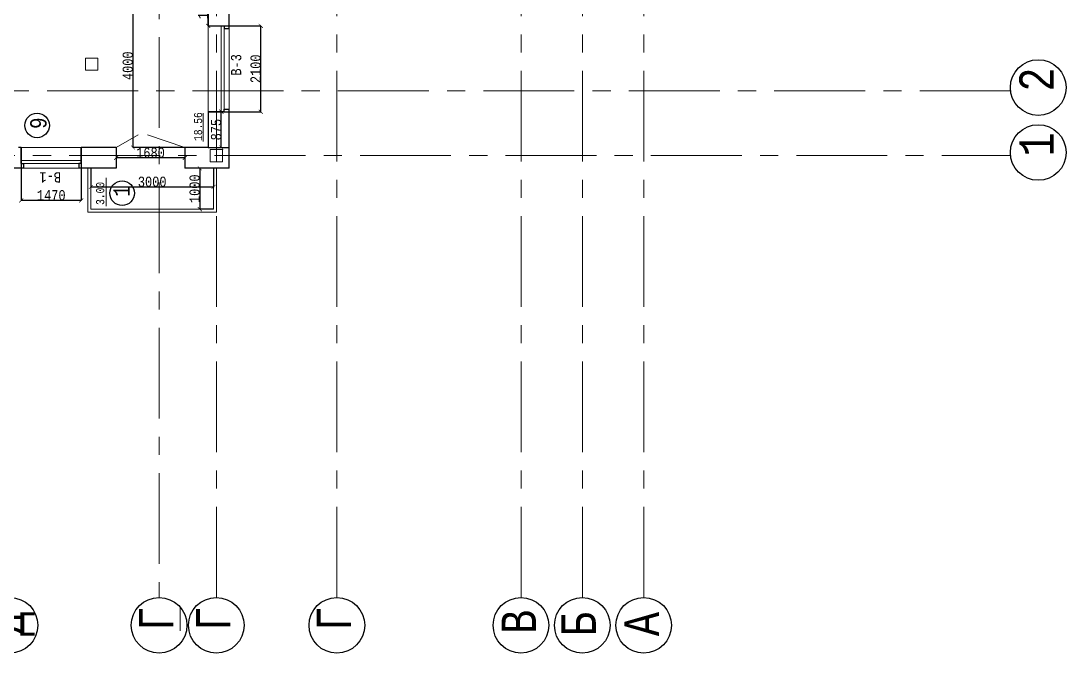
# Model space of a CAD drawing. Header units: millimetres. Extents: x -689206 to 4969298, y -1019800 to 703299.
# Drawn here: x -394218 to -368661, y -467068 to -451595 of the extents above; entities that cross this region are included whole.
import ezdxf

# ---------------------------------------------------------------- set-up
doc = ezdxf.new("R2010")
doc.units = ezdxf.units.MM
doc.linetypes.add('осеваяX2', pattern=[101.6, 63.5, -12.7, 12.7, -12.7])
for name, color, linetype, lineweight in [('б', 231, 'Continuous', 30), ('БАЛКОН', 7, 'Continuous', 20), ('ОКНА', 250, 'Continuous', 20), ('ПЕРЕГОРОДКИ', 252, 'Continuous', 9), ('РАЗМЕРЫ', 7, 'Continuous', 9), ('стены', 7, 'Continuous', 20)]:
    doc.layers.add(name, color=color, linetype=linetype, lineweight=lineweight)
doc.layers.add('сетка', color=104, linetype='Continuous')
doc.layers.add('четотам', color=7, linetype='Continuous')
doc.styles.add('Аннотативный', font='isocteur.ttf', dxfattribs={"width": 0.7, "height": 250})
doc.dimstyles.new('Аннотативный', dxfattribs={"dimscale": 0, "dimtxt": 250, "dimasz": 100, "dimexe": 1.25, "dimexo": 0.625, "dimtad": 1, "dimdec": 0, "dimtxsty": 'Аннотативный', "dimblk": 'ARCHTICK', "dimcen": 2.5, "dimadec": 0, "dimazin": 0, "dimtfac": 1, "dimtdec": 0, "dimtmove": 0, "dimatfit": 3, "dimfxl": 1, "dimarcsym": 0})

# ---------------------------------------------------------------- blocks, each defined once
blk = doc.blocks.new('_ArchTick')
at = {"color": 0, "linetype": 'ByBlock', "const_width": 0.15}
blk.add_lwpolyline([(-0.5, -0.5), (0.5, 0.5)], dxfattribs=at)
blk = doc.blocks.new('*D3822')
at = {"layer": 'Defpoints', "color": 0, "linetype": 'ByBlock', "lineweight": 30, "transparency": 16777216}
for p in [(-392508, -455203), (-389508, -455203), (-389508, -455659)]:
    blk.add_point(p, dxfattribs=at)
at = {"layer": 'б', "color": 0, "linetype": 'ByBlock', "lineweight": -2, "transparency": 16777216}
for p, q in [((-392508, -455204), (-392508, -455661)), ((-389508, -455204), (-389508, -455661)), ((-392508, -455659), (-389508, -455659))]:
    blk.add_line(p, q, dxfattribs=at)
at = {"layer": 'б', "color": 0, "linetype": 'ByBlock', "lineweight": -2, "transparency": 16777216, "xscale": 100, "yscale": 100, "zscale": 100, "rotation": 180}
blk.add_blockref('_ArchTick', (-392508, -455659), dxfattribs=at)
at = {"layer": 'б', "color": 0, "linetype": 'ByBlock', "lineweight": -2, "transparency": 16777216, "xscale": 100, "yscale": 100, "zscale": 100}
blk.add_blockref('_ArchTick', (-389508, -455659), dxfattribs=at)
at = {"layer": 'б', "color": 0, "linetype": 'ByBlock', "lineweight": 5, "transparency": 16777216, "insert": (-391008, -455534), "char_height": 250, "attachment_point": 5, "style": 'Аннотативный'}
blk.add_mtext('3000', dxfattribs=at)
blk = doc.blocks.new('*D3823')
at = {"layer": 'Defpoints', "color": 0, "linetype": 'ByBlock', "lineweight": 30, "transparency": 16777216}
for p in [(-389508, -455203), (-389843, -456203), (-389508, -456203)]:
    blk.add_point(p, dxfattribs=at)
at = {"layer": 'б', "color": 0, "linetype": 'ByBlock', "lineweight": -2, "transparency": 16777216}
for p, q in [((-389508, -455203), (-389845, -455203)), ((-389843, -455203), (-389843, -456203)), ((-389508, -456203), (-389845, -456203))]:
    blk.add_line(p, q, dxfattribs=at)
at = {"layer": 'б', "color": 0, "linetype": 'ByBlock', "lineweight": -2, "transparency": 16777216, "xscale": 100, "yscale": 100, "zscale": 100}
for p, rotation in [((-389843, -455203), 90), ((-389843, -456203), 270)]:
    blk.add_blockref('_ArchTick', p, dxfattribs=dict(at, rotation=rotation))
at = {"layer": 'б', "color": 0, "linetype": 'ByBlock', "lineweight": 5, "transparency": 16777216, "insert": (-389969, -455703), "char_height": 250, "attachment_point": 5, "rotation": 90, "style": 'Аннотативный'}
blk.add_mtext('1000', dxfattribs=at)
blk = doc.blocks.new('*D3818')
at = {"layer": 'Defpoints', "color": 0, "lineweight": 30, "transparency": 16777216}
for p in [(-394211, -454693), (-392741, -454693), (-394211, -455989)]:
    blk.add_point(p, dxfattribs=at)
at = {"layer": 'РАЗМЕРЫ', "color": 0, "lineweight": -2, "transparency": 16777216}
for p, q in [((-394211, -454694), (-394211, -455990)), ((-392741, -454694), (-392741, -455990)), ((-392741, -455989), (-394211, -455989))]:
    blk.add_line(p, q, dxfattribs=at)
at = {"layer": 'РАЗМЕРЫ', "color": 0, "lineweight": -2, "transparency": 16777216, "xscale": 100, "yscale": 100, "zscale": 100, "rotation": 180}
blk.add_blockref('_ArchTick', (-394211, -455989), dxfattribs=at)
at = {"layer": 'РАЗМЕРЫ', "color": 0, "lineweight": -2, "transparency": 16777216, "xscale": 100, "yscale": 100, "zscale": 100}
blk.add_blockref('_ArchTick', (-392741, -455989), dxfattribs=at)
at = {"layer": 'РАЗМЕРЫ', "color": 0, "lineweight": 5, "transparency": 16777216, "insert": (-393476, -455863), "char_height": 250, "attachment_point": 5, "style": 'Аннотативный'}
blk.add_mtext('1470', dxfattribs=at)
blk = doc.blocks.new('*D3885')
at = {"layer": 'Defpoints', "color": 0, "linetype": 'ByBlock', "lineweight": 30, "transparency": 16777216}
for p in [(-389638, -450693), (-391478, -454693), (-389638, -454693)]:
    blk.add_point(p, dxfattribs=at)
at = {"layer": 'ПЕРЕГОРОДКИ', "color": 0, "linetype": 'ByBlock', "lineweight": -2, "transparency": 16777216}
for p, q in [((-389639, -450693), (-391479, -450693)), ((-391478, -450693), (-391478, -454693)), ((-389639, -454693), (-391479, -454693))]:
    blk.add_line(p, q, dxfattribs=at)
at = {"layer": 'ПЕРЕГОРОДКИ', "color": 0, "linetype": 'ByBlock', "lineweight": -2, "transparency": 16777216, "xscale": 100, "yscale": 100, "zscale": 100}
for p, rotation in [((-391478, -450693), 90), ((-391478, -454693), 270)]:
    blk.add_blockref('_ArchTick', p, dxfattribs=dict(at, rotation=rotation))
at = {"layer": 'ПЕРЕГОРОДКИ', "color": 0, "linetype": 'ByBlock', "lineweight": 5, "transparency": 16777216, "insert": (-391604, -452693), "char_height": 250, "attachment_point": 5, "rotation": 90, "style": 'Аннотативный'}
blk.add_mtext('4000', dxfattribs=at)
blk = doc.blocks.new('*D3869')
at = {"layer": 'Defpoints', "color": 0, "linetype": 'ByBlock', "lineweight": 30, "transparency": 16777216}
for p in [(-389638, -451718), (-388352, -451718), (-389638, -453818)]:
    blk.add_point(p, dxfattribs=at)
at = {"layer": 'РАЗМЕРЫ', "color": 0, "linetype": 'ByBlock', "lineweight": -2, "transparency": 16777216}
for p, q in [((-389638, -451718), (-388351, -451718)), ((-388352, -453818), (-388352, -451718)), ((-389638, -453818), (-388351, -453818))]:
    blk.add_line(p, q, dxfattribs=at)
at = {"layer": 'РАЗМЕРЫ', "color": 0, "linetype": 'ByBlock', "lineweight": -2, "transparency": 16777216, "xscale": 100, "yscale": 100, "zscale": 100}
for p, rotation in [((-388352, -451718), 90), ((-388352, -453818), 270)]:
    blk.add_blockref('_ArchTick', p, dxfattribs=dict(at, rotation=rotation))
at = {"layer": 'РАЗМЕРЫ', "color": 0, "linetype": 'ByBlock', "lineweight": 5, "transparency": 16777216, "insert": (-388478, -452768), "char_height": 250, "attachment_point": 5, "rotation": 90, "style": 'Аннотативный'}
blk.add_mtext('2100', dxfattribs=at)
blk = doc.blocks.new('*D3977')
at = {"layer": 'Defpoints', "color": 0, "linetype": 'ByBlock', "lineweight": 30, "transparency": 16777216}
for p in [(-391889, -454948), (-391889, -454948), (-390209, -454948)]:
    blk.add_point(p, dxfattribs=at)
at = {"layer": 'РАЗМЕРЫ', "color": 0, "linetype": 'ByBlock', "lineweight": -2, "transparency": 16777216}
for p, q in [((-391889, -454948), (-391889, -454947)), ((-390209, -454948), (-391889, -454948)), ((-390209, -454948), (-390209, -454947))]:
    blk.add_line(p, q, dxfattribs=at)
at = {"layer": 'РАЗМЕРЫ', "color": 0, "linetype": 'ByBlock', "lineweight": -2, "transparency": 16777216, "xscale": 100, "yscale": 100, "zscale": 100, "rotation": 180}
blk.add_blockref('_ArchTick', (-391889, -454948), dxfattribs=at)
at = {"layer": 'РАЗМЕРЫ', "color": 0, "linetype": 'ByBlock', "lineweight": -2, "transparency": 16777216, "xscale": 100, "yscale": 100, "zscale": 100}
blk.add_blockref('_ArchTick', (-390209, -454948), dxfattribs=at)
at = {"layer": 'РАЗМЕРЫ', "color": 0, "linetype": 'ByBlock', "lineweight": 5, "transparency": 16777216, "insert": (-391049, -454823), "char_height": 250, "attachment_point": 5, "style": 'Аннотативный'}
blk.add_mtext('1680', dxfattribs=at)
blk = doc.blocks.new('*D4010')
at = {"layer": 'Defpoints', "color": 0, "lineweight": 30, "ltscale": 35, "transparency": 16777216}
for p in [(-389638, -453818), (-389318, -453818), (-389638, -454693)]:
    blk.add_point(p, dxfattribs=at)
at = {"layer": 'РАЗМЕРЫ', "color": 0, "lineweight": -2, "ltscale": 35, "transparency": 16777216}
for p, q in [((-389638, -453818), (-389317, -453818)), ((-389318, -454693), (-389318, -453818)), ((-389638, -454693), (-389317, -454693))]:
    blk.add_line(p, q, dxfattribs=at)
at = {"layer": 'РАЗМЕРЫ', "color": 0, "lineweight": -2, "ltscale": 35, "transparency": 16777216, "xscale": 100, "yscale": 100, "zscale": 100}
for p, rotation in [((-389318, -453818), 90), ((-389318, -454693), 270)]:
    blk.add_blockref('_ArchTick', p, dxfattribs=dict(at, rotation=rotation))
at = {"layer": 'РАЗМЕРЫ', "color": 0, "lineweight": 30, "ltscale": 35, "transparency": 16777216, "insert": (-389444, -454256), "char_height": 250, "attachment_point": 5, "rotation": 90, "style": 'Аннотативный'}
blk.add_mtext('875', dxfattribs=at)
blk = doc.blocks.new('*D4011')
at = {"layer": 'Defpoints', "color": 0, "lineweight": 30, "ltscale": 35, "transparency": 16777216}
for p in [(-389638, -450693), (-389638, -450693), (-389638, -451718)]:
    blk.add_point(p, dxfattribs=at)
at = {"layer": 'РАЗМЕРЫ', "color": 0, "lineweight": -2, "ltscale": 35, "transparency": 16777216}
for p, q in [((-389639, -450693), (-389640, -450693)), ((-389638, -451718), (-389638, -450693)), ((-389639, -451718), (-389640, -451718))]:
    blk.add_line(p, q, dxfattribs=at)
at = {"layer": 'РАЗМЕРЫ', "color": 0, "lineweight": -2, "ltscale": 35, "transparency": 16777216, "xscale": 100, "yscale": 100, "zscale": 100}
for p, rotation in [((-389638, -450693), 90), ((-389638, -451718), 270)]:
    blk.add_blockref('_ArchTick', p, dxfattribs=dict(at, rotation=rotation))
at = {"layer": 'РАЗМЕРЫ', "color": 0, "lineweight": 30, "ltscale": 35, "transparency": 16777216, "insert": (-389764, -451206), "char_height": 250, "attachment_point": 5, "rotation": 90, "style": 'Аннотативный'}
blk.add_mtext('1025', dxfattribs=at)

msp = doc.modelspace()

# ---------------------------------------------------------------- linework, layer by layer
at = {"layer": 'б', "color": 18, "linetype": 'ByBlock', "lineweight": 9, "true_color": 0x000000}
for p, q in [((-391889.4, -454693.2), (-391352.6, -454383.3)), ((-390209.4, -454693.2), (-391123.4, -454380.3)), ((-389437.7, -456273.2), (-392577.7, -456273.2))]:
    msp.add_line(p, q, dxfattribs=at)
at = {"layer": 'б', "color": 18, "linetype": 'ByBlock', "lineweight": 30, "true_color": 0x000000}
for p, q in [((-391889.4, -454693.2), (-391889.4, -455203.2)), ((-390209.4, -454693.2), (-390209.4, -455203.2))]:
    msp.add_line(p, q, dxfattribs=at)
at = {"layer": 'БАЛКОН', "lineweight": 9}
for p, q in [((-392577.7, -456273.2), (-392577.7, -455203.2)), ((-392507.7, -456203.2), (-392507.7, -455203.2)), ((-389507.7, -455203.2), (-389507.7, -456203.2)), ((-389507.7, -456203.2), (-392507.7, -456203.2))]:
    msp.add_line(p, q, dxfattribs=at)
at = {"layer": 'БАЛКОН'}
msp.add_line((-389437.7, -455203.2), (-389437.7, -456273.2), dxfattribs=at)
at = {"layer": 'ОКНА'}
for p, q in [((-389318.4, -453817.8), (-389318.4, -451717.8)), ((-389248.4, -453757.8), (-389248.4, -451777.8)), ((-389248.4, -453817.8), (-389318.4, -453817.8))]:
    msp.add_line(p, q, dxfattribs=at)
at = {"layer": 'ОКНА', "lineweight": 5}
for p, q in [((-394211.4, -455013.2), (-392741.4, -455013.2)), ((-394211.4, -455013.2), (-392741.4, -455013.2)), ((-392801.4, -455083.2), (-394151.4, -455083.2)), ((-392801.4, -455083.2), (-394151.4, -455083.2))]:
    msp.add_line(p, q, dxfattribs=at)
at = {"layer": 'РАЗМЕРЫ', "linetype": 'осеваяX2', "lineweight": 5, "ltscale": 35}
for p, q in [((-390837.7, -398653.9), (-390837.7, -465706.6)), ((-370018.1, -453303.9), (-419855.8, -453303.9)), ((-407260.4, -454893.2), (-370018.1, -454893.2))]:
    msp.add_line(p, q, dxfattribs=at)
at = {"layer": 'РАЗМЕРЫ'}
for p, q in [((-389638.4, -451717.8), (-389638.4, -453817.8)), ((-389128.4, -453757.8), (-389128.4, -451777.8)), ((-389762.2, -454546.6), (-389762.2, -453857.4)), ((-392137, -456127.6), (-392137, -455438.3))]:
    msp.add_line(p, q, dxfattribs=at)
at = {"layer": 'РАЗМЕРЫ', "lineweight": 30}
for p, q in [((-389248.4, -451717.8), (-389248.4, -451777.8)), ((-389248.4, -451777.8), (-389128.4, -451777.8)), ((-389248.4, -453817.8), (-389248.4, -453757.8)), ((-389248.4, -453757.8), (-389128.4, -453757.8))]:
    msp.add_line(p, q, dxfattribs=at)
at = {"layer": 'РАЗМЕРЫ', "color": 0, "lineweight": 30}
for p, q in [((-394211.4, -455083.2), (-394211.4, -454693.2)), ((-394211.4, -455083.2), (-394211.4, -454693.2)), ((-392741.4, -455083.2), (-392741.4, -454693.2)), ((-392741.4, -455083.2), (-392741.4, -454693.2)), ((-394211.4, -455083.2), (-394151.4, -455083.2)), ((-394211.4, -455083.2), (-394151.4, -455083.2)), ((-394151.4, -455083.2), (-394151.4, -455203.2)), ((-394151.4, -455083.2), (-394151.4, -455203.2)), ((-392741.4, -455083.2), (-392801.4, -455083.2)), ((-392801.4, -455083.2), (-392801.4, -455203.2)), ((-392741.4, -455083.2), (-392801.4, -455083.2)), ((-392801.4, -455083.2), (-392801.4, -455203.2))]:
    msp.add_line(p, q, dxfattribs=at)
at = {"layer": 'РАЗМЕРЫ', "lineweight": 5}
for p, q in [((-392741.4, -454693.2), (-394211.4, -454693.2)), ((-392801.4, -455203.2), (-394151.4, -455203.2))]:
    msp.add_line(p, q, dxfattribs=at)
at = {"layer": 'РАЗМЕРЫ', "color": 1, "lineweight": 30, "ltscale": 35}
msp.add_line((-389638.4, -454693.2), (-389128.4, -454693.2), dxfattribs=at)
at = {"layer": 'сетка', "color": 0}
for centre in [(-369341.7, -453227), (-369341.7, -454816.4), (-394484.6, -466387.3), (-390839.9, -466387.3), (-389440.6, -466387.3), (-386492.6, -466387.3), (-381990.6, -466387.3), (-380490.6, -466387.3), (-378990.6, -466387.3)]:
    msp.add_circle(centre, 680.7, dxfattribs=at)
at = {"layer": 'стены', "linetype": 'осеваяX2', "lineweight": 5, "ltscale": 35}
for p, q in [((-389438.4, -465706.6), (-389438.4, -398653.9)), ((-386490.4, -465706.6), (-386490.4, -398653.9)), ((-381988.4, -465706.6), (-381988.4, -398653.9)), ((-380488.4, -465706.6), (-380488.4, -398653.9)), ((-378988.4, -465706.6), (-378988.4, -398653.9))]:
    msp.add_line(p, q, dxfattribs=at)
at = {"layer": 'стены', "lineweight": 30}
for p, q in [((-389128.4, -451777.8), (-389128.4, -450183.2)), ((-389638.4, -450693.2), (-389638.4, -451717.8)), ((-389638.4, -453817.8), (-389638.4, -454693.2)), ((-389128.4, -455203.2), (-389128.4, -453757.8)), ((-394211.4, -454693.2), (-394280.4, -454693.2)), ((-391889.4, -454693.2), (-392741.4, -454693.2)), ((-389638.4, -454693.2), (-390209.4, -454693.2)), ((-394151.4, -455203.2), (-394660.4, -455203.2)), ((-391889.4, -455203.2), (-392801.4, -455203.2)), ((-389128.4, -455203.2), (-390209.4, -455203.2))]:
    msp.add_line(p, q, dxfattribs=at)
at = {"layer": 'стены', "color": 18, "lineweight": 30, "true_color": 0x000000}
for p, q in [((-389638.4, -451717.8), (-389248.4, -451717.8)), ((-389248.4, -453817.8), (-389638.4, -453817.8))]:
    msp.add_line(p, q, dxfattribs=at)
at = {"layer": 'стены'}
for points in [[(-392640.4, -452803.9), (-392640.4, -452503.9), (-392340.4, -452503.9), (-392340.4, -452803.9)], [(-389588.4, -455043.2), (-389588.4, -454743.2), (-389288.4, -454743.2), (-389288.4, -455043.2)]]:
    msp.add_lwpolyline(points, close=True, dxfattribs=at)
at = {"layer": 'четотам'}
for centre in [(-393822.4, -454153.9), (-391742.4, -455811.9)]:
    msp.add_circle(centre, 300, dxfattribs=at)

# ---------------------------------------------------------------- texts
at = {"layer": 'РАЗМЕРЫ', "lineweight": 20, "ltscale": 150, "attachment_point": 1, "style": 'Аннотативный'}
for s, insert, char_height, width, rotation in [('В-3', (-389080.3, -452934.7), 250, 922.913, 90), ('9', (-393992.1, -454239.7), 401.1, 1460, 90), ('В-1', (-393237.5, -455550.8), 250, 922.913, 180), ('1', (-391956.1, -455899.9), 401.1, 1460, 90)]:
    msp.add_mtext(s, dxfattribs=dict(at, insert=insert, char_height=char_height, width=width, rotation=rotation))
at = {"layer": 'РАЗМЕРЫ', "lineweight": 5, "ltscale": 35, "width": 7009.377, "attachment_point": 1, "rotation": 90, "style": 'Аннотативный'}
for s, insert, char_height in [('2', (-369802.7, -453325.9), 841.3), ('1', (-369802.7, -454915.2), 841.3), ('Д', (-394979, -466643.3), 841.3), ('{\\LГ}', (-391334.2, -466523), 841.28), ('Г', (-389935, -466523), 841.3), ('Г', (-386987, -466523), 841.3), ('В', (-382464.7, -466597.3), 841.3), ('Б', (-381000.1, -466652.3), 841.3), ('А', (-379460.1, -466652.3), 841.3)]:
    msp.add_mtext(s, dxfattribs=dict(at, insert=insert, char_height=char_height))
at = {"layer": 'РАЗМЕРЫ', "char_height": 200, "width": 656.117, "attachment_point": 1, "rotation": 90, "style": 'Аннотативный'}
for s, insert in [('18.56', (-389986.2, -454532.5)), ('3.00', (-392379.8, -456098.3))]:
    msp.add_mtext(s, dxfattribs=dict(at, insert=insert))

# ---------------------------------------------------------------- dimensions: what is measured, and where the dimension line sits
at = {"layer": 'б', "color": 18, "linetype": 'ByBlock', "lineweight": 5, "true_color": 0x000000}
for p1, p2, distance, picture, middle in [((-389507.7, -455203.2), (-389507.7, -456203.2), -335.6, '*D3823', (-389968.9, -455703.2)), ((-392507.7, -455203.2), (-389507.7, -455203.2), -456, '*D3822', (-391007.7, -455533.7))]:
    dim = msp.add_aligned_dim(p1=p1, p2=p2, distance=distance, dimstyle='Аннотативный', dxfattribs=at)
    dim.commit()
    dim.dimension.update_dxf_attribs({"geometry": picture, "text_midpoint": middle})
at = {"layer": 'ПЕРЕГОРОДКИ', "color": 18, "linetype": 'ByBlock', "lineweight": 5, "true_color": 0x000000}
dim = msp.add_linear_dim(base=(-391478, -454693.2), p1=(-389638.4, -450693.2), p2=(-389638.4, -454693.2), angle=90, dimstyle='Аннотативный', dxfattribs=at)
dim.commit()
dim.dimension.update_dxf_attribs({"geometry": '*D3885', "text_midpoint": (-391603.6, -452693.2)})
at = {"layer": 'РАЗМЕРЫ', "color": 1, "lineweight": 30, "ltscale": 35}
for base, p1, p2, picture, middle in [((-389638.4, -450693.2), (-389638.4, -451717.8), (-389638.4, -450693.2), '*D4011', (-389764, -451205.5)), ((-389318.4, -453817.8), (-389638.4, -454693.2), (-389638.4, -453817.8), '*D4010', (-389444, -454255.5))]:
    dim = msp.add_linear_dim(base=base, p1=p1, p2=p2, angle=90, dimstyle='Аннотативный', dxfattribs=at)
    dim.commit()
    dim.dimension.update_dxf_attribs({"geometry": picture, "text_midpoint": middle})
at = {"layer": 'РАЗМЕРЫ', "linetype": 'ByBlock', "lineweight": 5}
for base, p1, p2, angle, picture, middle in [((-388352.4, -451717.8), (-389638.4, -453817.8), (-389638.4, -451717.8), 90, '*D3869', (-388478.1, -452767.8)), ((-391889.4, -454948.2), (-390209.4, -454948.2), (-391889.4, -454948.2), 180, '*D3977', (-391049.4, -454822.6))]:
    dim = msp.add_linear_dim(base=base, p1=p1, p2=p2, angle=angle, dimstyle='Аннотативный', dxfattribs=at)
    dim.commit()
    dim.dimension.update_dxf_attribs({"geometry": picture, "text_midpoint": middle})
at = {"layer": 'РАЗМЕРЫ', "lineweight": 5}
dim = msp.add_linear_dim(base=(-394211.4, -455988.7), p1=(-392741.4, -454693.2), p2=(-394211.4, -454693.2), angle=180, dimstyle='Аннотативный', dxfattribs=at)
dim.commit()
dim.dimension.update_dxf_attribs({"geometry": '*D3818', "text_midpoint": (-393476.4, -455863.1)})

doc.saveas('drawing.dxf')
